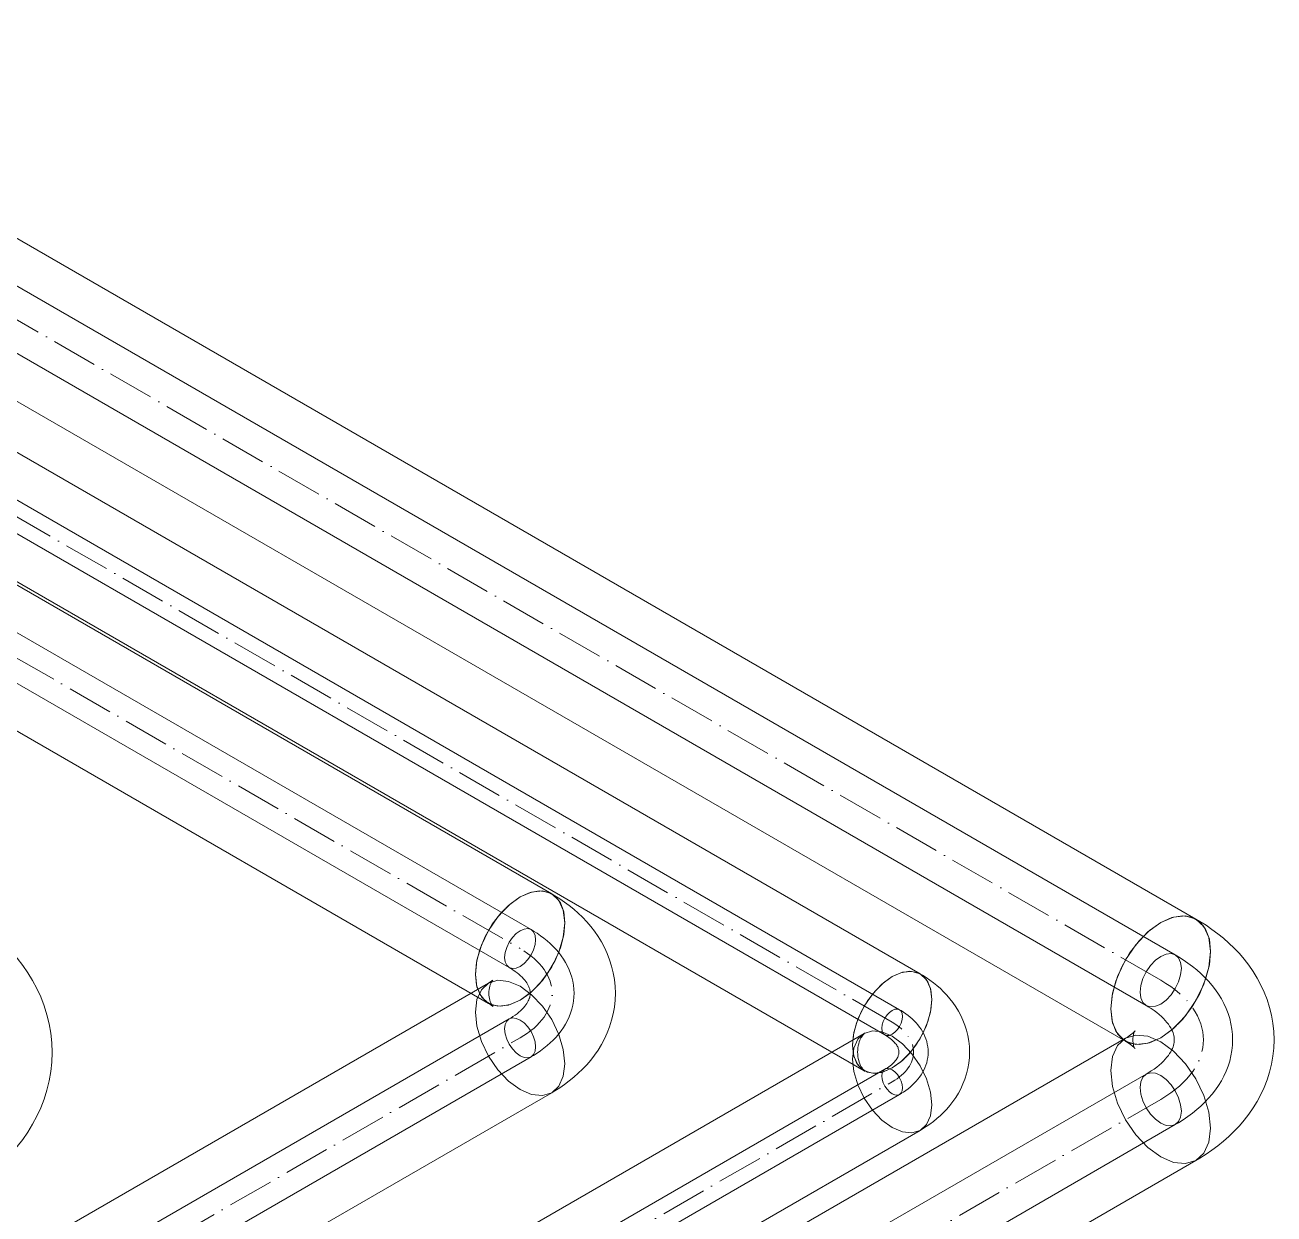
# Model space of a CAD drawing. Header units: millimetres. Extents: x -88595 to 880822, y -1054509 to -148035.
# Drawn here: x 425971.2 to 426242.9, y -313767.6 to -313508.9 of the extents above; entities that cross this region are included whole.
import ezdxf

# ---------------------------------------------------------------- set-up
doc = ezdxf.new("R2010")
doc.units = ezdxf.units.MM
doc.linetypes.add('$12$ADSK_Осевая', pattern=[14, 10, -2, 0, -2])
doc.linetypes.add('$13$ADSK_Осевая', pattern=[14, 10, -2, 0, -2])
for name, color, linetype, lineweight in [('Изоляция', 7, 'Continuous', 18), ('Трубопровод', 7, 'Continuous', 18), ('Трубопроводы', 7, 'Continuous', 18)]:
    doc.layers.add(name, color=color, linetype=linetype, lineweight=lineweight)

# ---------------------------------------------------------------- blocks, each defined once
blk = doc.blocks.new('$0$ADSK_МедьПайка_Отвод-гнутая труба - Отвод _гнутая труба_-V37-В_ОВ3_4')
at = {"layer": 'Трубопроводы', "color": 190, "true_color": 0x8000ff}
for points in [[(-7752.69, 9210.69, 0), (-7752.57, 9211.76, 0), (-7752.24, 9212.89, 0), (-7751.7, 9214, 0), (-7751.01, 9215.02, 0), (-7750.19, 9215.88, 0), (-7749.32, 9216.52, 0), (-7748.45, 9216.89, 0), (-7747.64, 9216.97, 0), (-7746.94, 9216.75, 0), (-7746.41, 9216.26, 0), (-7746.07, 9215.51, 0), (-7745.96, 9214.57, 0)], [(-7745.96, 9214.57, 0), (-7746.07, 9213.5, 0), (-7746.41, 9212.37, 0), (-7746.94, 9211.26, 0), (-7747.64, 9210.24, 0), (-7748.45, 9209.38, 0), (-7749.32, 9208.74, 0), (-7750.19, 9208.37, 0), (-7751.01, 9208.29, 0), (-7751.7, 9208.51, 0), (-7752.24, 9209, 0), (-7752.57, 9209.75, 0), (-7752.69, 9210.69, 0)], [(-7737.59, 9202.91, 0), (-7737.62, 9203.79, 0), (-7737.71, 9204.67, 0), (-7737.86, 9205.53, 0), (-7738.07, 9206.38, 0), (-7738.34, 9207.22, 0), (-7738.65, 9208.04, 0), (-7739.02, 9208.83, 0), (-7739.43, 9209.61, 0), (-7739.89, 9210.35, 0), (-7740.39, 9211.08, 0), (-7740.93, 9211.77, 0), (-7741.51, 9212.45, 0), (-7742.12, 9213.09, 0), (-7742.76, 9213.71, 0), (-7743.44, 9214.31, 0), (-7744.15, 9214.88, 0), (-7744.88, 9215.43, 0), (-7745.64, 9215.95, 0), (-7746.43, 9216.45, 0), (-7746.94, 9216.75, 0)], [(-7747.11, 9202.91, 0), (-7747.12, 9203.13, 0), (-7747.14, 9203.36, 0), (-7747.18, 9203.59, 0), (-7747.24, 9203.82, 0), (-7747.32, 9204.07, 0), (-7747.42, 9204.32, 0), (-7747.54, 9204.59, 0), (-7747.69, 9204.87, 0), (-7747.86, 9205.15, 0), (-7748.07, 9205.45, 0), (-7748.31, 9205.76, 0), (-7748.58, 9206.07, 0), (-7748.88, 9206.39, 0), (-7749.21, 9206.71, 0), (-7749.58, 9207.03, 0), (-7749.98, 9207.36, 0), (-7750.41, 9207.68, 0), (-7750.88, 9208, 0), (-7751.37, 9208.31, 0), (-7751.7, 9208.51, 0)], [(-7747.11, 9202.91, 0), (-7747.12, 9202.69, 0), (-7747.14, 9202.47, 0), (-7747.18, 9202.24, 0), (-7747.24, 9202.01, 0), (-7747.32, 9201.76, 0), (-7747.42, 9201.51, 0), (-7747.54, 9201.24, 0), (-7747.69, 9200.96, 0), (-7747.86, 9200.67, 0), (-7748.07, 9200.38, 0), (-7748.31, 9200.07, 0), (-7748.58, 9199.76, 0), (-7748.88, 9199.44, 0), (-7749.21, 9199.12, 0), (-7749.58, 9198.79, 0), (-7749.98, 9198.47, 0), (-7750.41, 9198.15, 0), (-7750.88, 9197.83, 0), (-7751.37, 9197.52, 0), (-7751.7, 9197.32, 0)], [(-7737.59, 9202.91, 0), (-7737.62, 9202.04, 0), (-7737.71, 9201.16, 0), (-7737.86, 9200.3, 0), (-7738.07, 9199.44, 0), (-7738.34, 9198.61, 0), (-7738.65, 9197.79, 0), (-7739.02, 9196.99, 0), (-7739.43, 9196.22, 0), (-7739.89, 9195.47, 0), (-7740.39, 9194.75, 0), (-7740.93, 9194.05, 0), (-7741.51, 9193.38, 0), (-7742.12, 9192.73, 0), (-7742.76, 9192.11, 0), (-7743.44, 9191.52, 0), (-7744.15, 9190.95, 0), (-7744.88, 9190.4, 0), (-7745.64, 9189.88, 0), (-7746.43, 9189.38, 0), (-7746.94, 9189.08, 0)], [(-7745.96, 9191.25, 0), (-7746.07, 9192.33, 0), (-7746.41, 9193.46, 0), (-7746.94, 9194.57, 0), (-7747.64, 9195.59, 0), (-7748.45, 9196.45, 0), (-7749.32, 9197.08, 0), (-7750.19, 9197.45, 0), (-7751.01, 9197.54, 0), (-7751.7, 9197.32, 0), (-7752.24, 9196.82, 0), (-7752.57, 9196.08, 0), (-7752.69, 9195.14, 0)], [(-7752.69, 9195.14, 0), (-7752.57, 9194.07, 0), (-7752.24, 9192.94, 0), (-7751.7, 9191.82, 0), (-7751.01, 9190.8, 0), (-7750.19, 9189.95, 0), (-7749.32, 9189.31, 0), (-7748.45, 9188.94, 0), (-7747.64, 9188.86, 0), (-7746.94, 9189.08, 0), (-7746.41, 9189.57, 0), (-7746.07, 9190.31, 0), (-7745.96, 9191.25, 0)]]:
    blk.add_polyline3d(points, dxfattribs=at)
blk = doc.blocks.new('$0$ADSK_МедьПайка_Отвод-гнутая труба - Отвод _гнутая труба_-V40-В_ОВ3_4')
at = {"layer": 'Трубопроводы', "color": 190, "true_color": 0x8000ff}
for points in [[(-8179.75, 9171.56, 0), (-8179.67, 9172.28, 0), (-8179.45, 9173.03, 0), (-8179.09, 9173.77, 0), (-8178.63, 9174.46, 0), (-8178.09, 9175.03, 0), (-8177.5, 9175.45, 0), (-8176.92, 9175.7, 0), (-8176.38, 9175.75, 0), (-8175.92, 9175.61, 0), (-8175.56, 9175.28, 0), (-8175.34, 9174.78, 0), (-8175.26, 9174.15, 0)], [(-8175.26, 9174.15, 0), (-8175.34, 9173.44, 0), (-8175.56, 9172.68, 0), (-8175.92, 9171.94, 0), (-8176.38, 9171.26, 0), (-8176.92, 9170.69, 0), (-8177.5, 9170.27, 0), (-8178.09, 9170.02, 0), (-8178.63, 9169.97, 0), (-8179.09, 9170.11, 0), (-8179.45, 9170.44, 0), (-8179.67, 9170.94, 0), (-8179.75, 9171.56, 0)], [(-8169.68, 9166.38, 0), (-8169.7, 9166.96, 0), (-8169.76, 9167.55, 0), (-8169.86, 9168.12, 0), (-8170, 9168.69, 0), (-8170.18, 9169.25, 0), (-8170.39, 9169.79, 0), (-8170.63, 9170.33, 0), (-8170.91, 9170.84, 0), (-8171.21, 9171.34, 0), (-8171.55, 9171.82, 0), (-8171.91, 9172.29, 0), (-8172.29, 9172.74, 0), (-8172.7, 9173.17, 0), (-8173.13, 9173.58, 0), (-8173.58, 9173.98, 0), (-8174.05, 9174.36, 0), (-8174.54, 9174.72, 0), (-8175.05, 9175.07, 0), (-8175.57, 9175.41, 0), (-8175.92, 9175.61, 0)], [(-8176.03, 9166.38, 0), (-8176.03, 9166.52, 0), (-8176.05, 9166.67, 0), (-8176.08, 9166.83, 0), (-8176.12, 9166.98, 0), (-8176.17, 9167.15, 0), (-8176.23, 9167.32, 0), (-8176.31, 9167.49, 0), (-8176.41, 9167.68, 0), (-8176.53, 9167.87, 0), (-8176.67, 9168.07, 0), (-8176.83, 9168.27, 0), (-8177.01, 9168.48, 0), (-8177.21, 9168.7, 0), (-8177.43, 9168.91, 0), (-8177.68, 9169.13, 0), (-8177.94, 9169.34, 0), (-8178.23, 9169.56, 0), (-8178.54, 9169.77, 0), (-8178.87, 9169.98, 0), (-8179.09, 9170.11, 0)], [(-8176.03, 9166.38, 0), (-8176.03, 9166.23, 0), (-8176.05, 9166.08, 0), (-8176.08, 9165.93, 0), (-8176.12, 9165.77, 0), (-8176.17, 9165.61, 0), (-8176.23, 9165.44, 0), (-8176.31, 9165.26, 0), (-8176.41, 9165.07, 0), (-8176.53, 9164.88, 0), (-8176.67, 9164.68, 0), (-8176.83, 9164.48, 0), (-8177.01, 9164.27, 0), (-8177.21, 9164.06, 0), (-8177.43, 9163.84, 0), (-8177.68, 9163.63, 0), (-8177.94, 9163.41, 0), (-8178.23, 9163.2, 0), (-8178.54, 9162.99, 0), (-8178.87, 9162.78, 0), (-8179.09, 9162.65, 0)], [(-8169.68, 9166.38, 0), (-8169.7, 9165.79, 0), (-8169.76, 9165.21, 0), (-8169.86, 9164.63, 0), (-8170, 9164.06, 0), (-8170.18, 9163.5, 0), (-8170.39, 9162.96, 0), (-8170.63, 9162.43, 0), (-8170.91, 9161.91, 0), (-8171.21, 9161.41, 0), (-8171.55, 9160.93, 0), (-8171.91, 9160.47, 0), (-8172.29, 9160.02, 0), (-8172.7, 9159.59, 0), (-8173.13, 9159.17, 0), (-8173.58, 9158.78, 0), (-8174.05, 9158.39, 0), (-8174.54, 9158.03, 0), (-8175.05, 9157.68, 0), (-8175.57, 9157.35, 0), (-8175.92, 9157.15, 0)], [(-8175.26, 9158.6, 0), (-8175.34, 9159.32, 0), (-8175.56, 9160.07, 0), (-8175.92, 9160.81, 0), (-8176.38, 9161.49, 0), (-8176.92, 9162.06, 0), (-8177.5, 9162.49, 0), (-8178.09, 9162.74, 0), (-8178.63, 9162.79, 0), (-8179.09, 9162.65, 0), (-8179.45, 9162.32, 0), (-8179.67, 9161.82, 0), (-8179.75, 9161.19, 0)], [(-8179.75, 9161.19, 0), (-8179.67, 9160.48, 0), (-8179.45, 9159.72, 0), (-8179.09, 9158.98, 0), (-8178.63, 9158.3, 0), (-8178.09, 9157.73, 0), (-8177.5, 9157.3, 0), (-8176.92, 9157.06, 0), (-8176.38, 9157, 0), (-8175.92, 9157.15, 0), (-8175.56, 9157.48, 0), (-8175.34, 9157.97, 0), (-8175.26, 9158.6, 0)]]:
    blk.add_polyline3d(points, dxfattribs=at)
blk = doc.blocks.new('$0$ADSK_МедьПайка_Отвод-гнутая труба - Отвод _гнутая труба_-V35-В_ОВ3_4')
at = {"layer": 'Трубопроводы', "color": 134, "true_color": 0x00a6a6}
for points in [[(1837.77, 496.76, 0), (1837.93, 498.19, 0), (1838.38, 499.7, 0), (1839.09, 501.18, 0), (1840.02, 502.54, 0), (1841.1, 503.69, 0), (1842.27, 504.54, 0), (1843.43, 505.03, 0), (1844.51, 505.14, 0), (1845.44, 504.85, 0), (1846.15, 504.19, 0), (1846.6, 503.2, 0), (1846.76, 501.94, 0)], [(1857.91, 486.39, 0), (1857.87, 487.56, 0), (1857.75, 488.73, 0), (1857.55, 489.88, 0), (1857.27, 491.02, 0), (1856.92, 492.13, 0), (1856.5, 493.22, 0), (1856.01, 494.29, 0), (1855.46, 495.32, 0), (1854.85, 496.31, 0), (1854.18, 497.28, 0), (1853.46, 498.21, 0), (1852.69, 499.11, 0), (1851.88, 499.97, 0), (1851.02, 500.8, 0), (1850.11, 501.59, 0), (1849.17, 502.35, 0), (1848.19, 503.08, 0), (1847.18, 503.78, 0), (1846.12, 504.44, 0), (1845.44, 504.85, 0)], [(1846.76, 501.94, 0), (1846.6, 500.51, 0), (1846.15, 499, 0), (1845.44, 497.52, 0), (1844.51, 496.16, 0), (1843.43, 495.01, 0), (1842.27, 494.17, 0), (1841.1, 493.67, 0), (1840.02, 493.56, 0), (1839.09, 493.85, 0), (1838.38, 494.51, 0), (1837.93, 495.5, 0), (1837.77, 496.76, 0)], [(1845.21, 486.39, 0), (1845.2, 486.68, 0), (1845.17, 486.98, 0), (1845.12, 487.29, 0), (1845.04, 487.6, 0), (1844.94, 487.93, 0), (1844.81, 488.27, 0), (1844.64, 488.62, 0), (1844.45, 488.99, 0), (1844.21, 489.38, 0), (1843.93, 489.78, 0), (1843.62, 490.18, 0), (1843.26, 490.6, 0), (1842.86, 491.03, 0), (1842.41, 491.45, 0), (1841.92, 491.89, 0), (1841.39, 492.32, 0), (1840.81, 492.75, 0), (1840.19, 493.17, 0), (1839.53, 493.59, 0), (1839.09, 493.85, 0)], [(1845.21, 486.39, 0), (1845.2, 486.09, 0), (1845.17, 485.8, 0), (1845.12, 485.49, 0), (1845.04, 485.18, 0), (1844.94, 484.85, 0), (1844.81, 484.51, 0), (1844.64, 484.15, 0), (1844.45, 483.78, 0), (1844.21, 483.4, 0), (1843.93, 483, 0), (1843.62, 482.59, 0), (1843.26, 482.18, 0), (1842.86, 481.75, 0), (1842.41, 481.32, 0), (1841.92, 480.89, 0), (1841.39, 480.46, 0), (1840.81, 480.03, 0), (1840.19, 479.61, 0), (1839.53, 479.19, 0), (1839.09, 478.93, 0)], [(1857.91, 486.39, 0), (1857.87, 485.22, 0), (1857.75, 484.05, 0), (1857.55, 482.9, 0), (1857.27, 481.76, 0), (1856.92, 480.64, 0), (1856.5, 479.55, 0), (1856.01, 478.49, 0), (1855.46, 477.46, 0), (1854.85, 476.46, 0), (1854.18, 475.5, 0), (1853.46, 474.57, 0), (1852.69, 473.67, 0), (1851.88, 472.81, 0), (1851.02, 471.98, 0), (1850.11, 471.19, 0), (1849.17, 470.42, 0), (1848.19, 469.69, 0), (1847.18, 469, 0), (1846.12, 468.33, 0), (1845.44, 467.93, 0)], [(1846.76, 470.83, 0), (1846.6, 472.26, 0), (1846.15, 473.77, 0), (1845.44, 475.26, 0), (1844.51, 476.62, 0), (1843.43, 477.76, 0), (1842.27, 478.61, 0), (1841.1, 479.11, 0), (1840.02, 479.21, 0), (1839.09, 478.93, 0), (1838.38, 478.26, 0), (1837.93, 477.27, 0), (1837.77, 476.02, 0)], [(1837.77, 476.02, 0), (1837.93, 474.59, 0), (1838.38, 473.08, 0), (1839.09, 471.59, 0), (1840.02, 470.23, 0), (1841.1, 469.09, 0), (1842.27, 468.24, 0), (1843.43, 467.75, 0), (1844.51, 467.64, 0), (1845.44, 467.93, 0), (1846.15, 468.59, 0), (1846.6, 469.58, 0), (1846.76, 470.83, 0)]]:
    blk.add_polyline3d(points, dxfattribs=at)

msp = doc.modelspace()

# ---------------------------------------------------------------- linework, layer by layer
at = {"layer": 'Изоляция', "color": 134, "true_color": 0x00a6a6}
for p, q in [((426225.97, -313703.4), (425889.03, -313508.87)), ((425873.68, -313535.46), (426210.62, -313729.99)), ((426210.62, -313729.33), (423858.95, -315087.06)), ((423874.3, -315113.65), (426225.97, -313755.91))]:
    msp.add_line(p, q, dxfattribs=at)
at = {"layer": 'Изоляция', "color": 190, "true_color": 0x8000ff}
for p, q in [((426165.96, -313715.32), (425901.34, -313562.54)), ((425889.17, -313583.63), (426153.79, -313736.4)), ((426085.8, -313697.9), (425926.83, -313606.12)), ((425913.07, -313629.95), (426072.04, -313721.74)), ((426072.04, -313717.34), (423921, -314959.24)), ((426153.79, -313728.28), (423857.28, -315054.17)), ((423934.76, -314983.08), (426085.8, -313741.17)), ((423869.45, -315075.26), (426165.96, -313749.37))]:
    msp.add_line(p, q, dxfattribs=at)
for points in [[(426078.92, -313698.58, 0), (426081.09, -313697.62, 0), (426083.15, -313697.26, 0), (426084.99, -313697.53, 0), (426086.53, -313698.42, 0), (426087.69, -313699.89, 0), (426088.41, -313701.84, 0), (426088.65, -313704.2, 0)], [(426088.65, -313704.2, 0), (426088.32, -313701.49, 0), (426087.35, -313699.34, 0), (426085.8, -313697.9, 0), (426083.79, -313697.28, 0), (426081.44, -313697.51, 0), (426078.92, -313698.58, 0)], [(426099.65, -313719.54, 0), (426099.6, -313718.04, 0), (426099.45, -313716.55, 0), (426099.19, -313715.08, 0), (426098.84, -313713.64, 0), (426098.4, -313712.25, 0), (426097.88, -313710.9, 0), (426097.28, -313709.6, 0), (426096.62, -313708.36, 0), (426095.9, -313707.18, 0), (426095.12, -313706.06, 0), (426094.29, -313704.99, 0), (426093.42, -313703.98, 0), (426092.52, -313703.02, 0), (426091.58, -313702.12, 0), (426090.61, -313701.26, 0), (426089.62, -313700.46, 0), (426088.6, -313699.7, 0), (426087.55, -313698.98, 0), (426086.49, -313698.31, 0), (426085.8, -313697.9, 0)], [(426069.19, -313715.44, 0), (426069.44, -313712.79, 0), (426070.16, -313710, 0), (426071.32, -313707.2, 0), (426072.86, -313704.54, 0), (426074.7, -313702.13, 0), (426076.76, -313700.12, 0), (426078.92, -313698.58, 0)], [(426078.92, -313698.58, 0), (426076.41, -313700.42, 0), (426074.06, -313702.9, 0), (426072.04, -313705.85, 0), (426070.5, -313709.07, 0), (426069.53, -313712.34, 0), (426069.19, -313715.44, 0)], [(426088.65, -313704.2, 0), (426088.41, -313706.84, 0), (426087.69, -313709.64, 0), (426086.53, -313712.44, 0), (426084.99, -313715.1, 0), (426083.14, -313717.51, 0), (426081.09, -313719.52, 0), (426078.92, -313721.05, 0)], [(426078.92, -313721.05, 0), (426081.44, -313719.22, 0), (426083.79, -313716.74, 0), (426085.8, -313713.79, 0), (426087.35, -313710.57, 0), (426088.32, -313707.3, 0), (426088.65, -313704.2, 0)], [(426078.92, -313721.05, 0), (426076.76, -313722.02, 0), (426074.7, -313722.38, 0), (426072.86, -313722.11, 0), (426071.32, -313721.22, 0), (426070.16, -313719.75, 0), (426069.44, -313717.8, 0), (426069.19, -313715.44, 0)], [(426069.19, -313715.44, 0), (426069.53, -313718.15, 0), (426070.5, -313720.3, 0), (426072.04, -313721.74, 0), (426074.06, -313722.36, 0), (426076.41, -313722.13, 0), (426078.92, -313721.05, 0)], [(426069.19, -313723.63, 0), (426069.53, -313720.92, 0), (426070.5, -313718.77, 0), (426072.04, -313717.34, 0), (426074.06, -313716.71, 0), (426076.41, -313716.95, 0), (426078.92, -313718.02, 0)], [(426078.92, -313718.02, 0), (426076.41, -313716.95, 0), (426074.06, -313716.71, 0), (426072.04, -313717.34, 0), (426070.5, -313718.77, 0), (426069.53, -313720.92, 0), (426069.19, -313723.63, 0)], [(426072.99, -313716.67, 0), (426072.97, -313716.68, 0), (426072.92, -313716.73, 0), (426072.84, -313716.8, 0), (426072.72, -313716.89, 0), (426072.56, -313717.01, 0), (426072.37, -313717.14, 0), (426072.14, -313717.28, 0), (426072.04, -313717.34, 0)], [(426072.13, -313719.54, 0), (426072.15, -313719.13, 0), (426072.19, -313718.74, 0), (426072.25, -313718.37, 0), (426072.34, -313718.02, 0), (426072.44, -313717.71, 0), (426072.54, -313717.43, 0), (426072.65, -313717.2, 0), (426072.75, -313717.01, 0), (426072.84, -313716.86, 0), (426072.91, -313716.76, 0), (426072.96, -313716.69, 0), (426072.99, -313716.67, 0)], [(426159.87, -313715.92, 0), (426157.65, -313717.54, 0), (426155.57, -313719.74, 0), (426153.79, -313722.35, 0), (426152.42, -313725.19, 0), (426151.56, -313728.09, 0), (426151.27, -313730.83, 0)], [(426151.27, -313730.83, 0), (426151.48, -313728.49, 0), (426152.12, -313726.02, 0), (426153.14, -313723.55, 0), (426154.51, -313721.19, 0), (426156.14, -313719.06, 0), (426157.96, -313717.27, 0), (426159.87, -313715.92, 0)], [(426159.87, -313715.92, 0), (426161.79, -313715.06, 0), (426163.61, -313714.75, 0), (426165.24, -313714.99, 0), (426166.61, -313715.78, 0), (426167.63, -313717.07, 0), (426168.27, -313718.8, 0), (426168.48, -313720.89, 0)], [(426168.48, -313720.89, 0), (426168.19, -313718.49, 0), (426167.33, -313716.59, 0), (426165.96, -313715.32, 0), (426164.18, -313714.77, 0), (426162.1, -313714.97, 0), (426159.87, -313715.92, 0)], [(426176.7, -313732.34, 0), (426176.66, -313731.13, 0), (426176.53, -313729.93, 0), (426176.33, -313728.76, 0), (426176.05, -313727.6, 0), (426175.7, -313726.49, 0), (426175.28, -313725.41, 0), (426174.8, -313724.38, 0), (426174.28, -313723.4, 0), (426173.71, -313722.46, 0), (426173.09, -313721.58, 0), (426172.45, -313720.74, 0), (426171.77, -313719.96, 0), (426171.07, -313719.21, 0), (426170.35, -313718.52, 0), (426169.6, -313717.86, 0), (426168.84, -313717.25, 0), (426168.07, -313716.67, 0), (426167.28, -313716.13, 0), (426166.48, -313715.62, 0), (426165.96, -313715.32, 0)], [(426072.13, -313719.54, 0), (426072.15, -313719.94, 0), (426072.19, -313720.33, 0), (426072.25, -313720.7, 0), (426072.34, -313721.05, 0), (426072.44, -313721.36, 0), (426072.54, -313721.64, 0), (426072.65, -313721.87, 0), (426072.75, -313722.06, 0), (426072.84, -313722.21, 0), (426072.91, -313722.31, 0), (426072.96, -313722.38, 0), (426072.99, -313722.41, 0)], [(426078.92, -313718.02, 0), (426081.44, -313719.85, 0), (426083.79, -313722.33, 0), (426085.8, -313725.28, 0), (426087.35, -313728.5, 0), (426088.32, -313731.77, 0), (426088.65, -313734.87, 0)], [(426088.65, -313734.87, 0), (426088.32, -313731.77, 0), (426087.35, -313728.5, 0), (426085.8, -313725.28, 0), (426083.79, -313722.33, 0), (426081.44, -313719.85, 0), (426078.92, -313718.02, 0)], [(426099.65, -313719.54, 0), (426099.6, -313721.04, 0), (426099.45, -313722.53, 0), (426099.19, -313723.99, 0), (426098.84, -313725.43, 0), (426098.4, -313726.82, 0), (426097.88, -313728.17, 0), (426097.28, -313729.47, 0), (426096.62, -313730.71, 0), (426095.9, -313731.89, 0), (426095.12, -313733.02, 0), (426094.29, -313734.08, 0), (426093.42, -313735.1, 0), (426092.52, -313736.05, 0), (426091.58, -313736.96, 0), (426090.61, -313737.81, 0), (426089.62, -313738.62, 0), (426088.6, -313739.37, 0), (426087.55, -313740.09, 0), (426086.49, -313740.76, 0), (426085.8, -313741.17, 0)], [(426072.99, -313722.41, 0), (426072.97, -313722.39, 0), (426072.92, -313722.34, 0), (426072.84, -313722.27, 0), (426072.72, -313722.18, 0), (426072.56, -313722.06, 0), (426072.37, -313721.93, 0), (426072.14, -313721.79, 0), (426072.04, -313721.74, 0)], [(426159.87, -313735.8, 0), (426162.1, -313734.18, 0), (426164.18, -313731.98, 0), (426165.96, -313729.38, 0), (426167.33, -313726.53, 0), (426168.19, -313723.63, 0), (426168.48, -313720.89, 0)], [(426168.48, -313720.89, 0), (426168.27, -313723.23, 0), (426167.63, -313725.7, 0), (426166.6, -313728.17, 0), (426165.24, -313730.54, 0), (426163.61, -313732.66, 0), (426161.79, -313734.45, 0), (426159.87, -313735.8, 0)], [(426078.92, -313740.49, 0), (426076.41, -313738.65, 0), (426074.06, -313736.17, 0), (426072.04, -313733.22, 0), (426070.5, -313730, 0), (426069.53, -313726.73, 0), (426069.19, -313723.63, 0)], [(426069.19, -313723.63, 0), (426069.53, -313726.73, 0), (426070.5, -313730, 0), (426072.04, -313733.22, 0), (426074.06, -313736.17, 0), (426076.41, -313738.65, 0), (426078.92, -313740.49, 0)], [(426159.87, -313728.88, 0), (426157.65, -313727.93, 0), (426155.57, -313727.73, 0), (426153.79, -313728.28, 0), (426152.42, -313729.55, 0), (426151.56, -313731.45, 0), (426151.27, -313733.85, 0)], [(426151.27, -313733.85, 0), (426151.56, -313731.45, 0), (426152.42, -313729.55, 0), (426153.79, -313728.28, 0), (426155.57, -313727.73, 0), (426157.65, -313727.93, 0), (426159.87, -313728.88, 0)], [(426152.35, -313732.34, 0), (426152.37, -313731.87, 0), (426152.41, -313731.4, 0), (426152.49, -313730.95, 0), (426152.6, -313730.52, 0), (426152.72, -313730.13, 0), (426152.86, -313729.77, 0), (426153.01, -313729.45, 0), (426153.16, -313729.16, 0), (426153.31, -313728.92, 0), (426153.45, -313728.72, 0), (426153.58, -313728.55, 0), (426153.69, -313728.42, 0), (426153.78, -313728.32, 0), (426153.85, -313728.25, 0), (426153.9, -313728.21, 0), (426153.92, -313728.19, 0), (426153.92, -313728.19, 0)], [(426153.92, -313728.19, 0), (426153.91, -313728.2, 0), (426153.87, -313728.23, 0), (426153.81, -313728.27, 0), (426153.79, -313728.28, 0)], [(426168.48, -313743.79, 0), (426168.19, -313741.05, 0), (426167.33, -313738.16, 0), (426165.96, -313735.31, 0), (426164.18, -313732.7, 0), (426162.1, -313730.51, 0), (426159.87, -313728.88, 0)], [(426159.87, -313728.88, 0), (426162.1, -313730.51, 0), (426164.18, -313732.7, 0), (426165.96, -313735.31, 0), (426167.33, -313738.16, 0), (426168.19, -313741.05, 0), (426168.48, -313743.79, 0)], [(426151.27, -313730.83, 0), (426151.56, -313733.23, 0), (426152.42, -313735.14, 0), (426153.79, -313736.4, 0), (426155.57, -313736.95, 0), (426157.65, -313736.75, 0), (426159.87, -313735.8, 0)], [(426159.87, -313735.8, 0), (426157.96, -313736.66, 0), (426156.14, -313736.97, 0), (426154.51, -313736.73, 0), (426153.14, -313735.94, 0), (426152.12, -313734.65, 0), (426151.48, -313732.92, 0), (426151.27, -313730.83, 0)], [(426152.35, -313732.34, 0), (426152.37, -313732.82, 0), (426152.41, -313733.28, 0), (426152.49, -313733.73, 0), (426152.6, -313734.16, 0), (426152.72, -313734.55, 0), (426152.86, -313734.91, 0), (426153.01, -313735.24, 0), (426153.16, -313735.52, 0), (426153.31, -313735.76, 0), (426153.45, -313735.97, 0), (426153.58, -313736.13, 0), (426153.69, -313736.26, 0), (426153.78, -313736.36, 0), (426153.85, -313736.43, 0), (426153.9, -313736.47, 0), (426153.92, -313736.49, 0), (426153.92, -313736.49, 0)], [(426176.7, -313732.34, 0), (426176.66, -313733.55, 0), (426176.53, -313734.75, 0), (426176.33, -313735.93, 0), (426176.05, -313737.08, 0), (426175.7, -313738.2, 0), (426175.28, -313739.27, 0), (426174.8, -313740.3, 0), (426174.28, -313741.29, 0), (426173.71, -313742.22, 0), (426173.09, -313743.1, 0), (426172.45, -313743.94, 0), (426171.77, -313744.73, 0), (426171.07, -313745.47, 0), (426170.35, -313746.17, 0), (426169.6, -313746.82, 0), (426168.84, -313747.44, 0), (426168.07, -313748.01, 0), (426167.28, -313748.55, 0), (426166.48, -313749.06, 0), (426165.96, -313749.37, 0)], [(426088.65, -313734.87, 0), (426088.32, -313737.59, 0), (426087.35, -313739.73, 0), (426085.8, -313741.17, 0), (426083.79, -313741.79, 0), (426081.44, -313741.56, 0), (426078.92, -313740.49, 0)], [(426078.92, -313740.49, 0), (426081.44, -313741.56, 0), (426083.79, -313741.79, 0), (426085.8, -313741.17, 0), (426087.35, -313739.73, 0), (426088.32, -313737.59, 0), (426088.65, -313734.87, 0)], [(426151.27, -313733.85, 0), (426151.56, -313736.59, 0), (426152.42, -313739.49, 0), (426153.79, -313742.34, 0), (426155.57, -313744.95, 0), (426157.65, -313747.14, 0), (426159.87, -313748.76, 0)], [(426159.87, -313748.76, 0), (426157.65, -313747.14, 0), (426155.57, -313744.95, 0), (426153.79, -313742.34, 0), (426152.42, -313739.49, 0), (426151.56, -313736.59, 0), (426151.27, -313733.85, 0)], [(426153.92, -313736.49, 0), (426153.91, -313736.48, 0), (426153.87, -313736.46, 0), (426153.81, -313736.42, 0), (426153.79, -313736.4, 0)], [(426159.87, -313748.76, 0), (426162.1, -313749.71, 0), (426164.18, -313749.92, 0), (426165.96, -313749.37, 0), (426167.33, -313748.1, 0), (426168.19, -313746.2, 0), (426168.48, -313743.79, 0)], [(426168.48, -313743.79, 0), (426168.19, -313746.2, 0), (426167.33, -313748.1, 0), (426165.96, -313749.37, 0), (426164.18, -313749.92, 0), (426162.1, -313749.71, 0), (426159.87, -313748.76, 0)]]:
    msp.add_polyline3d(points, dxfattribs=at)
at = {"layer": 'Изоляция', "color": 134, "true_color": 0x00a6a6}
for points in [[(425977.12, -313732.41, 0), (425977.05, -313730.32, 0), (425976.84, -313728.25, 0), (425976.48, -313726.2, 0), (425975.99, -313724.2, 0), (425975.38, -313722.24, 0), (425974.64, -313720.35, 0), (425973.8, -313718.52, 0), (425972.86, -313716.77, 0), (425971.83, -313715.08, 0), (425970.72, -313713.48, 0), (425969.53, -313711.94, 0), (425968.28, -313710.48, 0), (425966.97, -313709.09, 0), (425965.6, -313707.77, 0), (425964.18, -313706.52, 0), (425962.71, -313705.33, 0), (425961.2, -313704.21, 0), (425959.65, -313703.15, 0), (425958.06, -313702.14, 0), (425957.03, -313701.53, 0)], [(426218.29, -313704.16, 0), (426220.71, -313703.08, 0), (426223.01, -313702.69, 0), (426225.06, -313702.99, 0), (426226.78, -313703.98, 0), (426228.07, -313705.62, 0), (426228.88, -313707.8, 0), (426229.15, -313710.43, 0)], [(426229.15, -313710.43, 0), (426228.78, -313707.4, 0), (426227.69, -313705, 0), (426225.97, -313703.4, 0), (426223.72, -313702.71, 0), (426221.1, -313702.97, 0), (426218.29, -313704.16, 0)], [(426242.94, -313729.66, 0), (426242.88, -313727.86, 0), (426242.7, -313726.08, 0), (426242.39, -313724.33, 0), (426241.97, -313722.61, 0), (426241.44, -313720.93, 0), (426240.82, -313719.31, 0), (426240.1, -313717.75, 0), (426239.29, -313716.25, 0), (426238.42, -313714.82, 0), (426237.47, -313713.45, 0), (426236.47, -313712.15, 0), (426235.41, -313710.92, 0), (426234.3, -313709.74, 0), (426233.14, -313708.63, 0), (426231.95, -313707.58, 0), (426230.72, -313706.58, 0), (426229.45, -313705.64, 0), (426228.15, -313704.75, 0), (426226.83, -313703.91, 0), (426225.97, -313703.4, 0)], [(426218.29, -313704.16, 0), (426215.49, -313706.21, 0), (426212.87, -313708.98, 0), (426210.62, -313712.27, 0), (426208.89, -313715.86, 0), (426207.81, -313719.51, 0), (426207.44, -313722.96, 0)], [(426207.44, -313722.96, 0), (426207.71, -313720.02, 0), (426208.52, -313716.9, 0), (426209.81, -313713.78, 0), (426211.53, -313710.8, 0), (426213.59, -313708.12, 0), (426215.88, -313705.87, 0), (426218.29, -313704.16, 0)], [(426218.29, -313729.23, 0), (426221.1, -313727.18, 0), (426223.72, -313724.42, 0), (426225.97, -313721.13, 0), (426227.69, -313717.54, 0), (426228.78, -313713.89, 0), (426229.15, -313710.43, 0)], [(426229.15, -313710.43, 0), (426228.88, -313713.38, 0), (426228.07, -313716.49, 0), (426226.78, -313719.62, 0), (426225.06, -313722.59, 0), (426223, -313725.27, 0), (426220.71, -313727.52, 0), (426218.29, -313729.23, 0)], [(426207.44, -313722.96, 0), (426207.81, -313725.99, 0), (426208.89, -313728.39, 0), (426210.62, -313729.99, 0), (426212.87, -313730.69, 0), (426215.49, -313730.43, 0), (426218.29, -313729.23, 0)], [(426218.29, -313729.23, 0), (426215.88, -313730.31, 0), (426213.58, -313730.71, 0), (426211.53, -313730.4, 0), (426209.81, -313729.41, 0), (426208.51, -313727.78, 0), (426207.71, -313725.59, 0), (426207.44, -313722.96, 0)], [(426212.71, -313727.73, 0), (426212.69, -313727.75, 0), (426212.64, -313727.81, 0), (426212.54, -313727.91, 0), (426212.41, -313728.04, 0), (426212.23, -313728.21, 0), (426212, -313728.4, 0), (426211.73, -313728.61, 0), (426211.41, -313728.83, 0), (426211.04, -313729.07, 0), (426210.63, -313729.32, 0), (426210.62, -313729.33, 0)], [(426212.24, -313729.66, 0), (426212.26, -313729.33, 0), (426212.29, -313729.01, 0), (426212.34, -313728.72, 0), (426212.4, -313728.45, 0), (426212.48, -313728.22, 0), (426212.55, -313728.03, 0), (426212.62, -313727.88, 0), (426212.67, -313727.78, 0), (426212.7, -313727.73, 0), (426212.71, -313727.73, 0)], [(426218.29, -313730.09, 0), (426215.49, -313728.89, 0), (426212.87, -313728.63, 0), (426210.62, -313729.33, 0), (426208.89, -313730.93, 0), (426207.81, -313733.32, 0), (426207.44, -313736.35, 0)], [(426207.44, -313736.35, 0), (426207.81, -313733.32, 0), (426208.89, -313730.93, 0), (426210.62, -313729.33, 0), (426212.87, -313728.63, 0), (426215.49, -313728.89, 0), (426218.29, -313730.09, 0)], [(426212.71, -313731.59, 0), (426212.69, -313731.57, 0), (426212.64, -313731.51, 0), (426212.54, -313731.41, 0), (426212.41, -313731.27, 0), (426212.23, -313731.11, 0), (426212, -313730.92, 0), (426211.73, -313730.71, 0), (426211.41, -313730.49, 0), (426211.04, -313730.25, 0), (426210.63, -313730, 0), (426210.62, -313729.99, 0)], [(426212.24, -313729.66, 0), (426212.26, -313729.99, 0), (426212.29, -313730.31, 0), (426212.34, -313730.6, 0), (426212.4, -313730.87, 0), (426212.48, -313731.1, 0), (426212.55, -313731.29, 0), (426212.62, -313731.44, 0), (426212.67, -313731.53, 0), (426212.7, -313731.59, 0), (426212.71, -313731.59, 0)], [(426229.15, -313748.89, 0), (426228.78, -313745.43, 0), (426227.69, -313741.78, 0), (426225.97, -313738.19, 0), (426223.72, -313734.9, 0), (426221.1, -313732.14, 0), (426218.29, -313730.09, 0)], [(426218.29, -313730.09, 0), (426221.1, -313732.14, 0), (426223.72, -313734.9, 0), (426225.97, -313738.19, 0), (426227.69, -313741.78, 0), (426228.78, -313745.43, 0), (426229.15, -313748.89, 0)], [(426242.94, -313729.66, 0), (426242.88, -313731.45, 0), (426242.7, -313733.24, 0), (426242.39, -313734.99, 0), (426241.97, -313736.71, 0), (426241.44, -313738.39, 0), (426240.82, -313740.01, 0), (426240.1, -313741.57, 0), (426239.29, -313743.07, 0), (426238.42, -313744.5, 0), (426237.47, -313745.87, 0), (426236.47, -313747.17, 0), (426235.41, -313748.4, 0), (426234.3, -313749.58, 0), (426233.14, -313750.69, 0), (426231.95, -313751.74, 0), (426230.72, -313752.74, 0), (426229.45, -313753.68, 0), (426228.15, -313754.57, 0), (426226.83, -313755.41, 0), (426225.97, -313755.91, 0)], [(425977.12, -313732.41, 0), (425977.05, -313734.5, 0), (425976.84, -313736.57, 0), (425976.48, -313738.62, 0), (425975.99, -313740.62, 0), (425975.38, -313742.57, 0), (425974.64, -313744.47, 0), (425973.8, -313746.3, 0), (425972.86, -313748.05, 0), (425971.83, -313749.74, 0), (425970.72, -313751.34, 0), (425969.53, -313752.88, 0), (425968.28, -313754.34, 0), (425966.97, -313755.73, 0), (425965.6, -313757.05, 0), (425964.18, -313758.3, 0), (425962.71, -313759.48, 0), (425961.2, -313760.61, 0), (425959.65, -313761.67, 0), (425958.06, -313762.68, 0), (425957.03, -313763.29, 0)], [(426207.44, -313736.35, 0), (426207.81, -313739.81, 0), (426208.89, -313743.46, 0), (426210.62, -313747.05, 0), (426212.87, -313750.34, 0), (426215.49, -313753.11, 0), (426218.29, -313755.15, 0)], [(426218.29, -313755.15, 0), (426215.49, -313753.11, 0), (426212.87, -313750.34, 0), (426210.62, -313747.05, 0), (426208.89, -313743.46, 0), (426207.81, -313739.81, 0), (426207.44, -313736.35, 0)], [(426218.29, -313755.15, 0), (426221.1, -313756.35, 0), (426223.72, -313756.61, 0), (426225.97, -313755.91, 0), (426227.69, -313754.32, 0), (426228.78, -313751.92, 0), (426229.15, -313748.89, 0)], [(426229.15, -313748.89, 0), (426228.78, -313751.92, 0), (426227.69, -313754.32, 0), (426225.97, -313755.91, 0), (426223.72, -313756.61, 0), (426221.1, -313756.35, 0), (426218.29, -313755.15, 0)]]:
    msp.add_polyline3d(points, dxfattribs=at)
at = {"layer": 'Трубопровод', "color": 134, "true_color": 0x00a6a6}
for p, q in [((426221.47, -313711.2), (425884.53, -313516.67)), ((425878.18, -313527.67), (426215.12, -313722.2)), ((426215.12, -313737.12), (423863.45, -315094.86)), ((423869.8, -315105.86), (426221.47, -313748.12))]:
    msp.add_line(p, q, dxfattribs=at)
at = {"layer": 'Трубопровод', "color": 134, "linetype": '$12$ADSK_Осевая', "true_color": 0x00a6a6}
for p, q in [((426218.29, -313716.7), (425881.36, -313522.17)), ((426218.29, -313716.7), (425881.36, -313522.17)), ((423866.63, -315100.36), (426218.29, -313742.62)), ((423866.63, -315100.36), (426218.29, -313742.62))]:
    msp.add_line(p, q, dxfattribs=at)
at = {"layer": 'Трубопровод', "color": 190, "true_color": 0x8000ff}
for p, q in [((426161.46, -313723.11), (425896.84, -313570.33)), ((425893.67, -313575.83), (426158.29, -313728.61)), ((426081.3, -313705.7), (425922.33, -313613.91)), ((425917.57, -313622.16), (426076.54, -313713.94)), ((426076.54, -313725.13), (423925.5, -314967.04)), ((423930.26, -314975.28), (426081.3, -313733.37)), ((426158.29, -313736.07), (423861.78, -315061.96)), ((423864.95, -315067.46), (426161.46, -313741.57))]:
    msp.add_line(p, q, dxfattribs=at)
at = {"layer": 'Трубопровод', "color": 190, "linetype": '$12$ADSK_Осевая', "true_color": 0x8000ff}
for p, q in [((426159.87, -313725.86), (425895.25, -313573.08)), ((426159.87, -313725.86), (425895.25, -313573.08)), ((425919.95, -313618.04), (426078.92, -313709.82)), ((425919.95, -313618.04), (426078.92, -313709.82)), ((423927.88, -314971.16), (426078.92, -313729.25)), ((423927.88, -314971.16), (426078.92, -313729.25)), ((423863.37, -315064.71), (426159.87, -313738.82)), ((423863.37, -315064.71), (426159.87, -313738.82))]:
    msp.add_line(p, q, dxfattribs=at)
at = {"layer": 'Трубопровод', "color": 190, "true_color": 0x8000ff}
for points in [[(426078.92, -313705.93, 0), (426078.05, -313706.57, 0), (426077.24, -313707.43, 0), (426076.54, -313708.45, 0), (426076.01, -313709.56, 0), (426075.67, -313710.69, 0), (426075.56, -313711.76, 0)], [(426082.29, -313707.88, 0), (426082.17, -313706.94, 0), (426081.84, -313706.19, 0), (426081.3, -313705.7, 0), (426080.61, -313705.48, 0), (426079.79, -313705.56, 0), (426078.92, -313705.93, 0)], [(426078.92, -313713.71, 0), (426079.79, -313713.07, 0), (426080.61, -313712.21, 0), (426081.3, -313711.19, 0), (426081.84, -313710.08, 0), (426082.17, -313708.95, 0), (426082.29, -313707.88, 0)], [(426075.56, -313711.76, 0), (426075.67, -313712.7, 0), (426076.01, -313713.45, 0), (426076.54, -313713.94, 0), (426077.24, -313714.16, 0), (426078.05, -313714.08, 0), (426078.92, -313713.71, 0)], [(426075.56, -313727.31, 0), (426075.67, -313726.37, 0), (426076.01, -313725.63, 0), (426076.54, -313725.13, 0), (426077.24, -313724.91, 0), (426078.05, -313725, 0), (426078.92, -313725.37, 0)], [(426159.87, -313723.27, 0), (426159.29, -313723.69, 0), (426158.75, -313724.26, 0), (426158.29, -313724.94, 0), (426157.93, -313725.69, 0), (426157.71, -313726.44, 0), (426157.63, -313727.16, 0)], [(426162.12, -313724.56, 0), (426162.04, -313723.94, 0), (426161.82, -313723.44, 0), (426161.46, -313723.11, 0), (426161, -313722.97, 0), (426160.46, -313723.02, 0), (426159.87, -313723.27, 0)], [(426159.87, -313728.45, 0), (426160.46, -313728.03, 0), (426161, -313727.46, 0), (426161.46, -313726.78, 0), (426161.82, -313726.03, 0), (426162.04, -313725.28, 0), (426162.12, -313724.56, 0)], [(426078.92, -313733.14, 0), (426078.05, -313732.5, 0), (426077.24, -313731.65, 0), (426076.54, -313730.63, 0), (426076.01, -313729.51, 0), (426075.67, -313728.38, 0), (426075.56, -313727.31, 0)], [(426078.92, -313725.37, 0), (426079.79, -313726, 0), (426080.61, -313726.86, 0), (426081.3, -313727.88, 0), (426081.84, -313728.99, 0), (426082.17, -313730.12, 0), (426082.29, -313731.2, 0)], [(426157.63, -313727.16, 0), (426157.71, -313727.78, 0), (426157.93, -313728.28, 0), (426158.29, -313728.61, 0), (426158.75, -313728.75, 0), (426159.29, -313728.7, 0), (426159.87, -313728.45, 0)], [(426082.29, -313731.2, 0), (426082.17, -313732.14, 0), (426081.84, -313732.88, 0), (426081.3, -313733.37, 0), (426080.61, -313733.59, 0), (426079.79, -313733.51, 0), (426078.92, -313733.14, 0)], [(426157.63, -313737.53, 0), (426157.71, -313736.9, 0), (426157.93, -313736.4, 0), (426158.29, -313736.07, 0), (426158.75, -313735.93, 0), (426159.29, -313735.98, 0), (426159.87, -313736.23, 0)], [(426159.87, -313741.41, 0), (426159.29, -313740.99, 0), (426158.75, -313740.42, 0), (426158.29, -313739.74, 0), (426157.93, -313739, 0), (426157.71, -313738.24, 0), (426157.63, -313737.53, 0)], [(426159.87, -313736.23, 0), (426160.46, -313736.65, 0), (426161, -313737.23, 0), (426161.46, -313737.91, 0), (426161.82, -313738.65, 0), (426162.04, -313739.4, 0), (426162.12, -313740.12, 0)], [(426162.12, -313740.12, 0), (426162.04, -313740.75, 0), (426161.82, -313741.24, 0), (426161.46, -313741.57, 0), (426161, -313741.72, 0), (426160.46, -313741.66, 0), (426159.87, -313741.41, 0)]]:
    msp.add_polyline3d(points, dxfattribs=at)
at = {"layer": 'Трубопровод', "color": 134, "true_color": 0x00a6a6}
for points in [[(426218.29, -313711.51, 0), (426217.13, -313712.36, 0), (426216.05, -313713.5, 0), (426215.12, -313714.86, 0), (426214.41, -313716.35, 0), (426213.96, -313717.86, 0), (426213.8, -313719.29, 0)], [(426222.78, -313714.11, 0), (426222.63, -313712.85, 0), (426222.18, -313711.86, 0), (426221.47, -313711.2, 0), (426220.54, -313710.91, 0), (426219.46, -313711.02, 0), (426218.29, -313711.51, 0)], [(426218.29, -313721.88, 0), (426219.46, -313721.03, 0), (426220.54, -313719.89, 0), (426221.47, -313718.53, 0), (426222.18, -313717.04, 0), (426222.63, -313715.54, 0), (426222.78, -313714.11, 0)], [(426213.8, -313719.29, 0), (426213.96, -313720.54, 0), (426214.41, -313721.54, 0), (426215.12, -313722.2, 0), (426216.05, -313722.48, 0), (426217.13, -313722.38, 0), (426218.29, -313721.88, 0)], [(426213.8, -313740.03, 0), (426213.96, -313738.78, 0), (426214.41, -313737.78, 0), (426215.12, -313737.12, 0), (426216.05, -313736.84, 0), (426217.13, -313736.94, 0), (426218.29, -313737.44, 0)], [(426218.29, -313737.44, 0), (426219.46, -313738.28, 0), (426220.54, -313739.43, 0), (426221.47, -313740.79, 0), (426222.18, -313742.27, 0), (426222.63, -313743.78, 0), (426222.78, -313745.21, 0)], [(426218.29, -313747.81, 0), (426217.13, -313746.96, 0), (426216.05, -313745.82, 0), (426215.12, -313744.45, 0), (426214.41, -313742.97, 0), (426213.96, -313741.46, 0), (426213.8, -313740.03, 0)], [(426222.78, -313745.21, 0), (426222.63, -313746.47, 0), (426222.18, -313747.46, 0), (426221.47, -313748.12, 0), (426220.54, -313748.41, 0), (426219.46, -313748.3, 0), (426218.29, -313747.81, 0)]]:
    msp.add_polyline3d(points, dxfattribs=at)
at = {"layer": 'Трубопроводы', "color": 190, "linetype": '$13$ADSK_Осевая', "true_color": 0x8000ff}
for centre, major_axis in [((426062.09, -313719.54), (23.8, 0)), ((426148.65, -313732.34), (15.87, 0))]:
    msp.add_ellipse(centre, major_axis=major_axis, ratio=0.57735, start_param=5.497787, end_param=7.068583, dxfattribs=at)
at = {"layer": 'Трубопроводы', "color": 134, "linetype": '$13$ADSK_Осевая', "true_color": 0x00a6a6}
msp.add_ellipse((426195.84, -313729.66), major_axis=(31.75, 0), ratio=0.57735, start_param=5.497787, end_param=7.068583, dxfattribs=at)

# ---------------------------------------------------------------- block references
at = {"layer": 'Трубопроводы', "color": 190, "true_color": 0x8000ff}
for name, p in [('$0$ADSK_МедьПайка_Отвод-гнутая труба - Отвод _гнутая труба_-V37-В_ОВ3_4', (433828.25, -322922.45)), ('$0$ADSK_МедьПайка_Отвод-гнутая труба - Отвод _гнутая труба_-V40-В_ОВ3_4', (434337.38, -322898.72))]:
    msp.add_blockref(name, p, dxfattribs=at)
at = {"layer": 'Трубопроводы', "color": 134, "true_color": 0x00a6a6}
msp.add_blockref('$0$ADSK_МедьПайка_Отвод-гнутая труба - Отвод _гнутая труба_-V35-В_ОВ3_4', (424376.03, -314216.05), dxfattribs=at)

doc.saveas('drawing.dxf')
